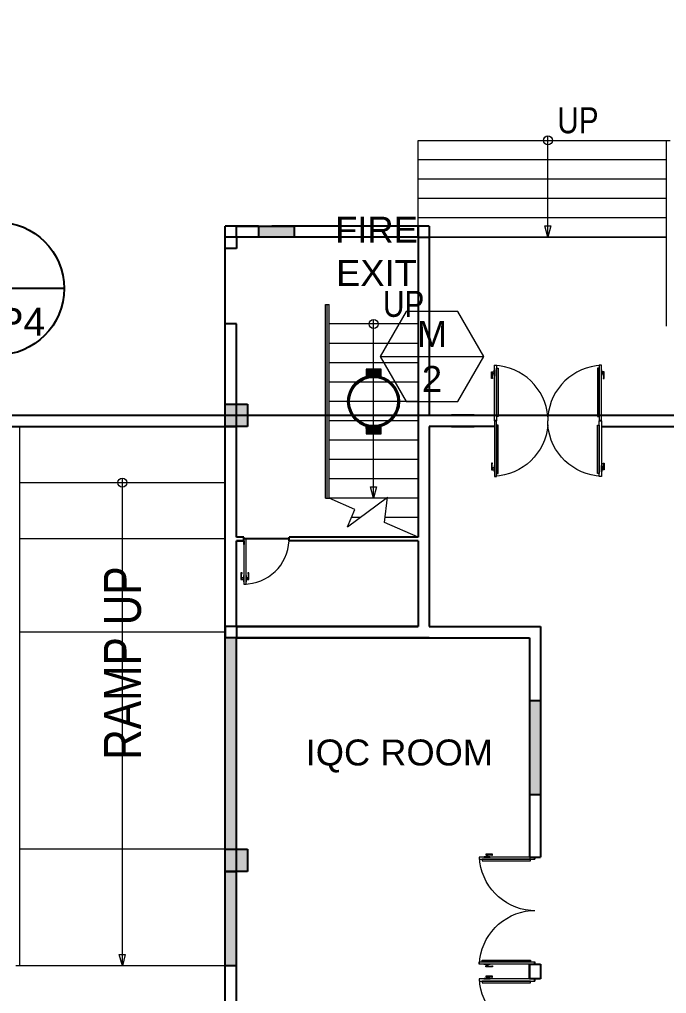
# Model space of a CAD drawing. Header units: millimetres. Extents: x 3339 to 2017737, y 4955 to 2748989.
# Drawn here: x 1631407 to 1640129, y 1293912 to 1307046 of the extents above; entities that cross this region are included whole.
import ezdxf

# ---------------------------------------------------------------- set-up
doc = ezdxf.new("R2010")
doc.units = ezdxf.units.MM
doc.header["$LTSCALE"] = 30
for name, color, linetype, lineweight in [('A-DETL-GENF', 92, 'Continuous', 13), ('A-DOOR', 31, 'Continuous', 13), ('MACHINE', 111, 'Continuous', 5), ('STAIR', 1, 'Continuous', 5), ('T-WAL', 4, 'Continuous', 5)]:
    doc.layers.add(name, color=color, linetype=linetype, lineweight=lineweight)
for name, color, linetype in [('DIM LINES', 7, 'Continuous'), ('TEXT', 7, 'Continuous'), ('window', 92, 'Continuous')]:
    doc.layers.add(name, color=color, linetype=linetype)
doc.styles.add('Arial Narrow', font='ARIALN.TTF', dxfattribs={"height": 200})
doc.styles.get("Standard").update_dxf_attribs({"font": 'arial.ttf'})
doc.dimstyles.new('GREEN', dxfattribs={"dimtxt": 1000, "dimasz": 600, "dimexe": 0.18, "dimexo": 0.0625, "dimgap": 0.09, "dimtad": 2, "dimdec": 0, "dimzin": 0, "dimdsep": 46, "dimtxsty": 'Standard', "dimblk": 'ARCHTICK', "dimcen": 0.09, "dimclrd": 3, "dimclre": 3, "dimclrt": 2, "dimadec": 0, "dimazin": 0, "dimtfac": 1, "dimtdec": 0, "dimtofl": 0, "dimtmove": 0, "dimatfit": 3, "dimfxl": 1, "dimtolj": 1, "dimtzin": 0, "dimarcsym": 0})
pattern_1 = [(45, (965750.56561, 1249192.44827), (-0.088388347648, 0.088388347648), [])]

# ---------------------------------------------------------------- blocks, each defined once
blk = doc.blocks.new('double door no base 0.5')
at = {"color": 0}
for p, q in [((62065, 59903), (62095, 59903)), ((63478, 59903), (63508, 59903))]:
    blk.add_line(p, q, dxfattribs=at)
at = {"layer": 'A-DETL-GENF'}
for p, q in [((62095, 59843), (62095, 59193)), ((62118, 59843), (62095, 59843)), ((62118, 59193), (62118, 59843)), ((63456, 59193), (63456, 59843)), ((63456, 59843), (63478, 59843)), ((63478, 59843), (63478, 59193)), ((62036, 59324), (62027, 59332)), ((62027, 59332), (62027, 59271)), ((62042, 59332), (62027, 59332)), ((62027, 59271), (62036, 59271)), ((62037, 59271), (62027, 59271)), ((62027, 59271), (62027, 59242)), ((62027, 59242), (62037, 59242)), ((62036, 59271), (62036, 59324)), ((62036, 59324), (62042, 59324)), ((62037, 59242), (62037, 59271)), ((62037, 59268), (62037, 59244)), ((62061, 59268), (62037, 59268)), ((62037, 59244), (62061, 59244)), ((62042, 59324), (62042, 59332)), ((62065, 59299), (62061, 59294)), ((62061, 59294), (62061, 59218)), ((62061, 59244), (62061, 59268)), ((62065, 59214), (62065, 59299)), ((63508, 59214), (63508, 59299)), ((63508, 59299), (63513, 59294)), ((63513, 59294), (63513, 59218)), ((63513, 59244), (63513, 59268)), ((63513, 59268), (63537, 59268)), ((63537, 59244), (63513, 59244)), ((63532, 59324), (63532, 59332)), ((63532, 59332), (63546, 59332)), ((63538, 59324), (63532, 59324)), ((63537, 59271), (63546, 59271)), ((63537, 59242), (63537, 59271)), ((63537, 59268), (63537, 59244)), ((63546, 59242), (63537, 59242)), ((63538, 59324), (63546, 59332)), ((63538, 59271), (63538, 59324)), ((63546, 59271), (63538, 59271)), ((63546, 59332), (63546, 59271)), ((63546, 59271), (63546, 59242)), ((62061, 59218), (62065, 59214)), ((62095, 59193), (62118, 59193)), ((63478, 59193), (63456, 59193)), ((63513, 59218), (63508, 59214))]:
    blk.add_line(p, q, dxfattribs=at)
at = {"layer": 'A-DOOR', "lineweight": 18}
for p, q in [((62065, 59903), (62065, 59153)), ((62065, 59903), (62095, 59903)), ((62095, 59153), (62095, 59903)), ((63478, 59153), (63478, 59903)), ((63508, 59903), (63478, 59903)), ((63508, 59903), (63508, 59153)), ((62065, 59153), (62095, 59153)), ((63508, 59153), (63478, 59153))]:
    blk.add_line(p, q, dxfattribs=at)
at = {"layer": 'A-DOOR'}
blk.add_line((62787, 59847), (62787, 59903), dxfattribs=at)
for centre, start, end in [((62030, 59913), 272.6963, 355.0387), ((63544, 59913), 184.9613, 267.3037)]:
    blk.add_arc(centre, 760, start, end, dxfattribs=at)
blk = doc.blocks.new('_ArchTick')
at = {"color": 0, "linetype": 'ByBlock', "const_width": 0.15}
blk.add_lwpolyline([(-0.5, -0.5), (0.5, 0.5)], dxfattribs=at)
blk = doc.blocks.new('*D861')
at = {"layer": 'Defpoints', "color": 0, "transparency": 16777216}
for p in [(1667256, 1324539), (1577256, 1308509), (1667256, 1301709)]:
    blk.add_point(p, dxfattribs=at)
at = {"layer": 'DIM LINES', "color": 3, "linetype": 'ByBlock', "lineweight": -2, "transparency": 16777216}
for p, q in [((1577256, 1308509), (1577256, 1324539)), ((1577256, 1324539), (1667256, 1324539)), ((1667256, 1301709), (1667256, 1324539))]:
    blk.add_line(p, q, dxfattribs=at)
at = {"layer": 'DIM LINES', "color": 3, "lineweight": -2, "transparency": 16777216, "xscale": 600, "yscale": 600, "zscale": 600, "rotation": 180}
blk.add_blockref('_ArchTick', (1577256, 1324539), dxfattribs=at)
at = {"layer": 'DIM LINES', "color": 3, "lineweight": -2, "transparency": 16777216, "xscale": 600, "yscale": 600, "zscale": 600}
blk.add_blockref('_ArchTick', (1667256, 1324539), dxfattribs=at)
at = {"layer": 'DIM LINES', "color": 2, "transparency": 16777216, "insert": (1622256, 1325050), "char_height": 1000, "attachment_point": 5}
blk.add_mtext('\\A1;90000', dxfattribs=at)
blk = doc.blocks.new('*D870')
at = {"layer": 'Defpoints', "color": 0, "transparency": 16777216}
for p in [(1634181, 1301709), (1674841, 1301709), (1667256, 1238709)]:
    blk.add_point(p, dxfattribs=at)
at = {"layer": 'DIM LINES', "color": 3, "linetype": 'ByBlock', "lineweight": -2, "transparency": 16777216}
for p, q in [((1634181, 1301709), (1674842, 1301709)), ((1674841, 1238709), (1674841, 1301709)), ((1667256, 1238709), (1674842, 1238709))]:
    blk.add_line(p, q, dxfattribs=at)
at = {"layer": 'DIM LINES', "color": 3, "lineweight": -2, "transparency": 16777216, "xscale": 600, "yscale": 600, "zscale": 600}
for p, rotation in [((1674841, 1301709), 90), ((1674841, 1238709), 270)]:
    blk.add_blockref('_ArchTick', p, dxfattribs=dict(at, rotation=rotation))
at = {"layer": 'DIM LINES', "color": 2, "transparency": 16777216, "insert": (1675352, 1270209), "char_height": 1000, "attachment_point": 5, "rotation": 90}
blk.add_mtext('\\A1;63000', dxfattribs=at)
blk = doc.blocks.new('Poste with lines')
h = blk.add_hatch(color=2)
h.dxf.hatch_style = 1
h.paths.add_polyline_path([(13203, 12318), (12903, 12318), (12903, 12018), (13203, 12018)])
at = {"color": 0}
for p, q in [((12903, 12018), (12903, 12318)), ((12903, 12318), (13203, 12318)), ((13203, 12318), (13203, 12018)), ((12903, 12018), (12903, 12168)), ((12903, 12018), (13053, 12018)), ((13053, 12018), (12903, 12018)), ((13203, 12018), (12903, 12018))]:
    blk.add_line(p, q, dxfattribs=at)
blk = doc.blocks.new('slash')
at = {"layer": 'STAIR'}
for p, q in [((2543, 11669), (2695, 12018)), ((2309, 11772), (2708, 11231)), ((2173, 10818), (2370, 11270))]:
    blk.add_line(p, q, dxfattribs=at)
for points in [[(2309, 11772), (2543, 11669)], [(2370, 11270), (2708, 11231)]]:
    blk.add_lwpolyline(points, dxfattribs=at)

msp = doc.modelspace()

# ---------------------------------------------------------------- hatches: boundary and pattern name
at = {"layer": 'MACHINE'}
h = msp.add_hatch(dxfattribs=at)
h.set_pattern_fill('ANSI31', color=256)
h.set_pattern_definition(pattern_1)
h.paths.add_polyline_path([(1636280.787, 1302330.879), (1636080.787, 1302330.879), (1636080.787, 1302230.879, -0.145898034), (1636280.787, 1302230.879)])
h.paths.add_polyline_path([(1636080.787, 1302230.879), (1636280.787, 1302230.879, 0.145898034)], flags=17)
h = msp.add_hatch(dxfattribs=at)
h.set_pattern_fill('ANSI31', color=256)
h.set_pattern_definition(pattern_1)
h.paths.add_polyline_path([(1636280.787, 1302230.879), (1636080.787, 1302230.879, 0.331679267), (1635830.787, 1301895.469, 0.331679267), (1636080.787, 1301560.058), (1636280.787, 1301560.058, 0.331679267), (1636530.787, 1301895.469, 0.331679267)])
h.paths.add_polyline_path([(1636505.787, 1301895.469, -1), (1635855.787, 1301895.469, -1)], flags=16)
h = msp.add_hatch(dxfattribs=at)
h.set_pattern_fill('ANSI31', color=256)
h.set_pattern_definition(pattern_1)
h.paths.add_polyline_path([(1636280.787, 1301560.058, -0.145898034), (1636080.787, 1301560.058), (1636080.787, 1301460.058), (1636280.787, 1301460.058)])
h.paths.add_polyline_path([(1636280.787, 1301560.058), (1636080.787, 1301560.058, 0.145898034)], flags=17)
at = {"layer": 'window'}
h = msp.add_hatch(color=256, dxfattribs=at)
h.dxf.hatch_style = 1
h.paths.add_polyline_path([(1635110.787, 1304259.357), (1634630.787, 1304259.357), (1634630.787, 1304109.357), (1635110.787, 1304109.357)])
h = msp.add_hatch(color=256, dxfattribs=at)
h.dxf.hatch_style = 1
h.paths.add_polyline_path([(1634330.787, 1298709.357), (1634180.787, 1298709.357), (1634180.787, 1295859.357), (1634330.787, 1295859.357)])
h.paths.add_polyline_path([(1634330.787, 1295559.357), (1634180.787, 1295559.357), (1634180.787, 1294284.357), (1634330.787, 1294284.357)])
h = msp.add_hatch(color=256, dxfattribs=at)
h.dxf.hatch_style = 1
h.paths.add_polyline_path([(1638280.787, 1297864.191), (1638280.787, 1296597.524), (1638430.787, 1296597.524), (1638430.787, 1297864.191)])

# ---------------------------------------------------------------- linework, layer by layer
at = {"color": 0}
for p, q in [((1634630.787, 1304259.357), (1634180.787, 1304259.357)), ((1634180.787, 1304109.357), (1634180.787, 1304259.357)), ((1634330.787, 1304259.357), (1634630.787, 1304259.357)), ((1634630.787, 1304259.357), (1635110.787, 1304259.357)), ((1636930.787, 1304259.357), (1634810.787, 1304259.357)), ((1636930.787, 1304259.357), (1636930.787, 1301709.357)), ((1634180.787, 1303959.357), (1634180.787, 1304109.357)), ((1634630.787, 1304109.357), (1634330.787, 1304109.357)), ((1634330.787, 1304109.357), (1634330.787, 1303959.357)), ((1636780.787, 1304109.357), (1634630.787, 1304109.357)), ((1636780.787, 1304109.357), (1636780.787, 1301709.357)), ((1634180.787, 1301709.357), (1634180.787, 1303959.357)), ((1634330.787, 1303959.357), (1634180.787, 1303959.357)), ((1634330.787, 1302939.913), (1634180.787, 1302939.913)), ((1634330.787, 1301859.357), (1634330.787, 1302939.913)), ((1634180.787, 1301709.357), (1634180.787, 1301859.357)), ((1634330.787, 1301559.357), (1634330.787, 1301859.357)), ((1625255.787, 1301709.357), (1634180.787, 1301709.357)), ((1636780.787, 1301709.357), (1636780.787, 1300067.691)), ((1636930.787, 1301709.357), (1637808.477, 1301709.357)), ((1637230.787, 1301709.357), (1637534.287, 1301709.357)), ((1637534.287, 1301709.357), (1637230.787, 1301709.357)), ((1637230.787, 1301709.357), (1637534.287, 1301709.357)), ((1637230.787, 1301709.357), (1637534.287, 1301709.357)), ((1639251.477, 1301709.355), (1653263.337, 1301709.457)), ((1625255.787, 1301559.357), (1634180.787, 1301559.357)), ((1634180.787, 1289559.357), (1634180.787, 1301559.357)), ((1634330.787, 1300067.691), (1634330.787, 1301559.357)), ((1637808.477, 1301559.357), (1636930.787, 1301559.357)), ((1636930.787, 1301559.357), (1636930.787, 1298859.357)), ((1637230.787, 1301559.357), (1637534.287, 1301559.357)), ((1639251.477, 1301559.338), (1641980.787, 1301559.357)), ((1636780.787, 1301409.357), (1636780.787, 1300067.691)), ((1634430.787, 1300067.691), (1634330.787, 1300067.691)), ((1634430.787, 1300017.691), (1634330.787, 1300017.691)), ((1634330.787, 1300017.691), (1634430.787, 1300017.691)), ((1634330.787, 1298859.357), (1634330.787, 1300017.691)), ((1634430.787, 1300017.691), (1634430.787, 1300067.691)), ((1635040.775, 1300042.691), (1634430.787, 1300042.691)), ((1636780.787, 1300067.691), (1635040.775, 1300067.691)), ((1635040.775, 1300017.691), (1635040.775, 1300067.691)), ((1636780.787, 1300017.691), (1635040.775, 1300017.691)), ((1636780.787, 1300017.691), (1636780.787, 1298859.357)), ((1636780.787, 1300017.691), (1636780.787, 1298859.357)), ((1634330.787, 1298859.357), (1636780.787, 1298859.357)), ((1636780.787, 1298859.357), (1634330.787, 1298859.357)), ((1636930.787, 1298859.357), (1637230.787, 1298859.357)), ((1637230.787, 1298859.357), (1638430.787, 1298859.357)), ((1638430.787, 1298859.357), (1638430.787, 1295752.357)), ((1634330.787, 1289709.357), (1634330.787, 1298709.357)), ((1634330.787, 1298709.357), (1638280.787, 1298709.357)), ((1636780.787, 1298709.357), (1634330.787, 1298709.357)), ((1636930.787, 1298709.357), (1634330.787, 1298709.357)), ((1638280.787, 1298709.357), (1638280.787, 1295752.357)), ((1638280.787, 1298709.357), (1638280.787, 1295752.357)), ((1638280.787, 1295752.357), (1638430.787, 1295752.357)), ((1638280.787, 1294309.357), (1638280.787, 1294109.357)), ((1638280.787, 1294109.357), (1638280.787, 1294309.357)), ((1638280.787, 1294309.357), (1638355.787, 1294309.357)), ((1638280.787, 1294309.357), (1638280.787, 1294209.357)), ((1638355.787, 1294309.357), (1638430.787, 1294309.357)), ((1638430.787, 1294309.357), (1638430.787, 1294109.357)), ((1638430.787, 1294309.357), (1638430.787, 1294109.357)), ((1638430.787, 1294109.357), (1638280.787, 1294109.357))]:
    msp.add_line(p, q, dxfattribs=at)
for p, q in [((1634330.787, 1304109.357), (1634330.787, 1304259.357)), ((1636780.787, 1304109.357), (1636780.787, 1304259.357)), ((1636780.787, 1304259.357), (1636780.787, 1304109.357)), ((1634330.787, 1304109.357), (1634180.787, 1304109.357)), ((1636780.787, 1304109.357), (1636930.787, 1304109.357)), ((1632008.211, 1303418.594), (1630208.211, 1303417.736)), ((1636780.787, 1303201.024), (1636780.787, 1300067.691)), ((1634430.787, 1300017.691), (1634430.787, 1299967.691)), ((1634330.787, 1298859.357), (1634180.787, 1298859.357)), ((1634180.787, 1298709.357), (1634180.787, 1298859.357)), ((1634180.787, 1298859.357), (1634180.787, 1298709.357)), ((1634330.787, 1298859.357), (1634330.787, 1298709.357)), ((1634330.787, 1298709.357), (1634180.787, 1298709.357))]:
    msp.add_line(p, q)
msp.add_circle((1631111.941, 1303418.166), 896.27)
at = {"layer": 'A-DETL-GENF'}
for p, q in [((1634392.687, 1299583.284), (1634392.687, 1299521.478)), ((1634407.057, 1299583.284), (1634392.687, 1299583.284)), ((1634401.272, 1299574.393), (1634392.687, 1299582.978)), ((1634401.272, 1299521.478), (1634401.272, 1299574.393)), ((1634401.272, 1299574.393), (1634407.057, 1299574.393)), ((1634407.057, 1299574.393), (1634407.057, 1299583.284)), ((1634498.887, 1299583.284), (1634484.516, 1299583.284)), ((1634484.516, 1299583.284), (1634484.516, 1299574.393)), ((1634484.516, 1299574.393), (1634490.301, 1299574.393)), ((1634490.301, 1299574.393), (1634498.887, 1299582.978)), ((1634490.301, 1299574.393), (1634490.301, 1299521.478)), ((1634498.887, 1299521.478), (1634498.887, 1299583.284)), ((1634392.687, 1299521.478), (1634401.272, 1299521.478)), ((1634402.212, 1299521.478), (1634392.687, 1299521.478)), ((1634392.687, 1299521.478), (1634392.687, 1299492.903)), ((1634392.687, 1299492.903), (1634402.212, 1299492.903)), ((1634402.212, 1299492.903), (1634402.212, 1299521.478)), ((1634402.212, 1299519.097), (1634402.212, 1299495.285)), ((1634426.024, 1299519.097), (1634402.212, 1299519.097)), ((1634402.212, 1299495.285), (1634426.024, 1299495.285)), ((1634430.787, 1299550.053), (1634426.024, 1299545.291)), ((1634426.024, 1299545.291), (1634426.024, 1299469.091)), ((1634426.024, 1299495.285), (1634426.024, 1299519.097)), ((1634426.024, 1299469.091), (1634430.787, 1299464.328)), ((1634430.787, 1299464.328), (1634430.787, 1299550.053)), ((1634465.549, 1299545.291), (1634460.787, 1299550.053)), ((1634460.787, 1299550.053), (1634460.787, 1299464.328)), ((1634460.787, 1299464.328), (1634465.549, 1299469.091)), ((1634465.549, 1299469.091), (1634465.549, 1299545.291)), ((1634489.362, 1299519.097), (1634465.549, 1299519.097)), ((1634465.549, 1299519.097), (1634465.549, 1299495.285)), ((1634465.549, 1299495.285), (1634489.362, 1299495.285)), ((1634489.362, 1299521.478), (1634489.362, 1299492.903)), ((1634498.887, 1299521.478), (1634489.362, 1299521.478)), ((1634489.362, 1299495.285), (1634489.362, 1299519.097)), ((1634489.362, 1299492.903), (1634498.887, 1299492.903)), ((1634490.301, 1299521.478), (1634498.887, 1299521.478)), ((1634498.887, 1299492.903), (1634498.887, 1299521.478))]:
    msp.add_line(p, q, dxfattribs=at)
at = {"layer": 'A-DOOR', "lineweight": 18}
for p, q in [((1634460.787, 1300042.691), (1634430.787, 1300042.691)), ((1634430.787, 1300042.691), (1634430.787, 1299432.191)), ((1634460.787, 1299432.191), (1634460.787, 1300042.691)), ((1634430.787, 1299432.191), (1634460.787, 1299432.191))]:
    msp.add_line(p, q, dxfattribs=at)
at = {"layer": 'A-DOOR'}
msp.add_arc((1634430.787, 1300042.691), 610.5, 270, 357.6530792, dxfattribs=at)
at = {"layer": 'MACHINE'}
for p, q in [((1636268.124, 1302501.686), (1637668.124, 1302501.686)), ((1636280.787, 1302330.879), (1636080.787, 1302330.879)), ((1636080.787, 1302330.879), (1636080.787, 1302230.879)), ((1636280.787, 1302230.879), (1636280.787, 1302330.879)), ((1636080.787, 1302230.879), (1636280.787, 1302230.879)), ((1636280.787, 1301560.058), (1636080.787, 1301560.058)), ((1636080.787, 1301560.058), (1636080.787, 1301460.058)), ((1636280.787, 1301460.058), (1636280.787, 1301560.058)), ((1636080.787, 1301460.058), (1636280.787, 1301460.058))]:
    msp.add_line(p, q, dxfattribs=at)
msp.add_lwpolyline([(1636618.124, 1303107.904), (1636268.124, 1302501.686), (1636618.124, 1301895.469), (1637318.124, 1301895.469), (1637668.124, 1302501.686), (1637318.124, 1303107.904)], close=True, dxfattribs=at)
for radius in [350, 325]:
    msp.add_circle((1636180.787, 1301895.469), radius, dxfattribs=at)
at = {"layer": 'STAIR', "color": 1}
for p, q in [((1638529.977, 1304109.357), (1638529.977, 1305475.292)), ((1638529.977, 1304109.357), (1638488.012, 1304262.755)), ((1638488.012, 1304262.755), (1638568.776, 1304262.755)), ((1638568.776, 1304262.755), (1638529.977, 1304109.357)), ((1636180.787, 1300589.913), (1636180.787, 1303000.292)), ((1632794.097, 1294284.357), (1632794.097, 1300861.404)), ((1636180.787, 1300589.913), (1636138.822, 1300743.311)), ((1636138.822, 1300743.311), (1636219.586, 1300743.311)), ((1636219.586, 1300743.311), (1636180.787, 1300589.913)), ((1632794.097, 1294284.357), (1632752.132, 1294437.755)), ((1632752.132, 1294437.755), (1632832.896, 1294437.755)), ((1632832.896, 1294437.755), (1632794.097, 1294284.357))]:
    msp.add_line(p, q, dxfattribs=at)
at = {"layer": 'STAIR'}
for p, q in [((1636780.787, 1305414.913), (1640179.167, 1305414.913)), ((1640129.167, 1302909.357), (1640129.167, 1305414.913)), ((1636930.787, 1304109.357), (1640129.167, 1304109.357)), ((1635530.787, 1303201.024), (1635580.787, 1303201.024)), ((1631407.407, 1301559.357), (1631407.407, 1294284.357)), ((1631407.407, 1301559.357), (1631407.407, 1300042.691)), ((1631407.407, 1300801.024), (1634180.787, 1300801.024)), ((1635530.787, 1300589.913), (1635580.787, 1300589.913)), ((1635929.441, 1300438.184), (1635580.787, 1300589.913)), ((1636780.787, 1300067.691), (1636328.884, 1300264.352)), ((1634180.787, 1300042.691), (1631407.407, 1300042.691)), ((1634180.787, 1298784.357), (1631407.407, 1298784.357)), ((1634180.787, 1295859.357), (1631407.407, 1295859.357)), ((1634180.787, 1294284.357), (1631357.407, 1294284.357))]:
    msp.add_line(p, q, dxfattribs=at)
at = {"layer": 'STAIR', "color": 244, "linetype": 'ByBlock', "true_color": 0x991b1e}
for p, q in [((1635530.787, 1300589.913), (1635530.787, 1303201.024)), ((1635555.787, 1300589.913), (1635555.787, 1303201.024)), ((1635580.787, 1300589.913), (1635580.787, 1303201.024)), ((1636780.787, 1300067.691), (1636780.787, 1303201.024)), ((1636780.787, 1302939.913), (1635580.787, 1302939.913)), ((1636780.787, 1302678.802), (1635580.787, 1302678.802)), ((1636780.787, 1302417.691), (1635580.787, 1302417.691)), ((1636780.787, 1302156.58), (1635580.787, 1302156.58)), ((1636780.787, 1301895.469), (1635580.787, 1301895.469)), ((1636780.787, 1301634.357), (1635580.787, 1301634.357)), ((1636780.787, 1301373.246), (1635580.787, 1301373.246)), ((1636780.787, 1301112.135), (1635580.787, 1301112.135)), ((1636780.787, 1300851.024), (1635580.787, 1300851.024)), ((1636350.333, 1300589.913), (1635580.787, 1300589.913)), ((1636780.787, 1300589.913), (1636366.086, 1300589.913)), ((1635997.031, 1300328.802), (1635881.839, 1300328.802)), ((1636780.787, 1300328.802), (1636336.249, 1300328.802))]:
    msp.add_line(p, q, dxfattribs=at)
at = {"layer": 'STAIR', "color": 1}
for centre in [(1638529.977, 1305414.913), (1636180.787, 1302939.913), (1632794.097, 1300801.024)]:
    msp.add_circle(centre, 60.379, dxfattribs=at)
at = {"layer": 'T-WAL', "color": 244, "linetype": 'ByBlock', "true_color": 0x991b1e}
for p, q in [((1636780.787, 1304109.357), (1636780.787, 1305414.913)), ((1640129.167, 1305153.802), (1636780.787, 1305153.802)), ((1640129.167, 1304892.691), (1636780.787, 1304892.691)), ((1640129.167, 1304631.58), (1636780.787, 1304631.58)), ((1640129.167, 1304370.469), (1636780.787, 1304370.469)), ((1640129.167, 1304109.357), (1636780.787, 1304109.357))]:
    msp.add_line(p, q, dxfattribs=at)
at = {"layer": 'window'}
for p, q in [((1634630.787, 1304259.357), (1634630.787, 1304109.357)), ((1635110.787, 1304259.357), (1635110.787, 1304109.357)), ((1634330.787, 1298709.357), (1634180.787, 1298709.357)), ((1638280.787, 1297864.191), (1638430.787, 1297864.191)), ((1638280.787, 1296597.524), (1638430.787, 1296597.524)), ((1634330.787, 1294284.357), (1634180.787, 1294284.357))]:
    msp.add_line(p, q, dxfattribs=at)

# ---------------------------------------------------------------- block references
at = {"color": 0, "rotation": 179.9995834250659}
msp.add_blockref('double door no base 0.5', (1701317.184, 1361537.099), dxfattribs=at)
at = {"color": 0}
for p in [(1621277.296, 1289541.247), (1621277.296, 1283541.247)]:
    msp.add_blockref('Poste with lines', p, dxfattribs=at)
at = {"color": 0, "xscale": -1}
for p, rotation in [((1701317.184, 1241731.557), 0.0004165749341478175), ((1578452.525, 1232244.086), 269.9999999999866), ((1578452.525, 1230601.086), 269.9999999999866)]:
    msp.add_blockref('double door no base 0.5', p, dxfattribs=dict(at, rotation=rotation))
at = {"layer": 'STAIR', "color": 0, "rotation": 89.99999999999716}
msp.add_blockref('slash', (1647598.898, 1297894.756), dxfattribs=at)

# ---------------------------------------------------------------- texts
at = {"insert": (1631110.289, 1302970.031), "char_height": 377.35925, "attachment_point": 5, "rotation": 0.0272997}
msp.add_mtext_dynamic_manual_height_columns('\\pxqc,t0.39537;LPP4', width=377.35925, gutter_width=1886.796, heights=[0], dxfattribs=at)
at = {"layer": 'MACHINE', "char_height": 350, "attachment_point": 5}
for s, width, gutter_width, insert in [('\\pxqc,t0,1;M', 1073.77782, 2002.986, (1636968.124, 1302804.795)), ('\\pxqc;2', 1274.05619, 2757.711, (1636968.124, 1302198.577))]:
    msp.add_mtext_dynamic_manual_height_columns(s, width=width, gutter_width=gutter_width, heights=[0], dxfattribs=dict(at, insert=insert))
at = {"layer": 'STAIR', "color": 1, "char_height": 350, "attachment_point": 1, "style": 'Arial Narrow'}
for insert in [(1638657.067, 1305861.484), (1636307.877, 1303386.484)]:
    msp.add_mtext_dynamic_manual_height_columns('UP', width=800.09192, gutter_width=1, heights=[136.329], dxfattribs=dict(at, insert=insert))
at = {"layer": 'STAIR', "color": 1, "insert": (1632544.857, 1297062.762), "char_height": 500, "attachment_point": 1, "rotation": 90, "style": 'Arial Narrow'}
msp.add_mtext_dynamic_manual_height_columns('RAMP UP', width=2734.67667, gutter_width=1011.132, heights=[253.4], dxfattribs=at)
msp.add_mtext_dynamic_manual_height_columns('RAMP UP', width=2734.67667, gutter_width=1011.132, heights=[253.4], dxfattribs=at)
at = {"layer": 'TEXT', "char_height": 350, "attachment_point": 1}
for s, width, insert in [('\\pxqc;FIRE EXIT', 1254.53393, (1635592.321, 1304386.581)), ('\\pxqc;IQC ROOM', 4394.73285, (1634330.787, 1297337.376))]:
    msp.add_mtext_dynamic_manual_height_columns(s, width=width, gutter_width=0, heights=[1406.025], dxfattribs=dict(at, insert=insert))

# ---------------------------------------------------------------- dimensions: what is measured, and where the dimension line sits
at = {"layer": 'DIM LINES', "color": 0}
dim = msp.add_linear_dim(base=(1667255.787, 1324539.298), p1=(1577255.787, 1308509.357), p2=(1667255.787, 1301709.357), dimstyle='GREEN', dxfattribs=at)
dim.commit()
dim.dimension.update_dxf_attribs({"geometry": '*D861', "text_midpoint": (1622255.787, 1325049.961)})
dim = msp.add_linear_dim(base=(1674841.468, 1301709.357), p1=(1667255.787, 1238709.357), p2=(1634180.787, 1301709.357), angle=90, dimstyle='GREEN', dxfattribs=at)
dim.commit()
dim.dimension.update_dxf_attribs({"geometry": '*D870', "text_midpoint": (1675352.472, 1270209.357)})

doc.saveas('drawing.dxf')
